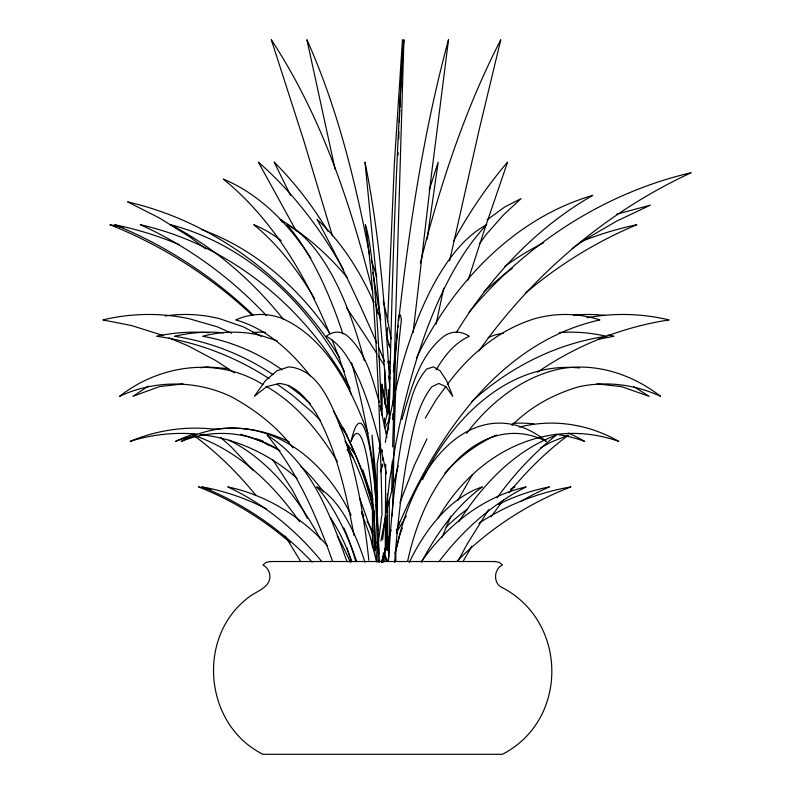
<?xml version="1.0" encoding="UTF-8"?>
<svg xmlns="http://www.w3.org/2000/svg" width="794" height="794" viewBox="0 0 794 794"><rect width="100%" height="100%" fill="white"/><g stroke="black" fill="none" stroke-linecap="round" stroke-linejoin="round"><path stroke-width="1.19" d="M391.829 489.213L392.325 461.344M392.266 515.822C394.648 450.545 393.417 384.822 401.397 319.922A198.163 6.878 90 0 0 398.38 318.712L395.501 355.494L392.623 446.873M389.139 413.158C391.849 288.609 395.481 164.021 403.908 39.7L393.03 405.009M392.643 419.619L392.802 413.515M384.822 561.199L385.189 548.853M387.065 338.8L387.432 327.644M387.631 321.451L394.35 163.832L402.469 39.7L399.878 107.448M399.322 122.038L399.779 109.88M398.102 155.038L398.191 152.587M398.687 139.119L398.955 131.764M383.303 562.033L383.631 555.879M387.095 515.614L385.269 550.57L385.686 464.162M388.415 561.418C390.896 519.137 395.045 476.896 402.588 435.191C408.265 412.622 410.826 387.075 426.815 368.972L433.464 366.858L440.094 370.788L446.575 380.673L452.779 396.335L445.841 386.628L438.754 383.452L431.668 386.877C415.064 408.662 412.116 437.206 406.24 463.15C400.791 496.012 397.04 529.141 394.648 562.36M388.296 429.018L389.586 410.716M382.609 539.721L389.586 480.559L395.293 446.605A453.771 173.231 -90 0 1 486.692 224.702A365.25 139.436 -90 0 0 395.611 390.261M393.377 371.8L397.466 331.465M397.873 327.793L398.151 325.351M398.697 320.448C409.406 225.982 423.559 131.566 448.511 39.7L431.35 175.553L413.118 332.507M394.598 363.334L394.886 360.952M378.391 542.044L381.567 516.467M427.122 239.123L438.179 162.095L429.187 190.163M380.703 444.442L377.21 463.765L377.21 510.889M380.951 541.051L385.08 518.422M374.361 550.57L375.959 542.054M436.095 324.091L443.717 288.162M449.632 260.72L479.129 129.938L500.796 39.7C464.48 110.277 439.747 186.193 420.334 262.973M381.735 562.341L391.085 529.935M379.036 448.898L380.118 444.164M384.217 426.318L389.517 403.362M402.092 419.45L402.647 417.048C411.61 388.067 419.391 354.372 445.126 335.386A178.114 59.947 90 0 1 469.314 336.299C454.446 342.819 444.193 356.288 436.104 369.875M376.138 546.987L375.016 550.57L375.016 546.868M375.681 545.915L374.163 550.57L374.163 511.008M386.162 512.467L398.221 465.75M396.613 533.637L399.581 521.688M394.955 553.636L399.789 534.977L402.33 528.05M381.835 452.382L382.46 450.029M386.519 434.745L387.77 430.05M468.152 280.113L484.003 231.094L507.594 162.095C486.762 186.362 468.917 213.06 453.523 241.068M441.98 537.528L450.903 516.07M380.465 471.924L382.768 464.897M399.908 502.82L414.339 465.413L426.904 438.943M396.375 530.461C434.378 439.787 497.481 342.611 599.907 319.922A198.163 148.488 90 0 0 534.749 318.712C498.999 329.609 469.165 354.749 447.34 384.544M457.84 500.369L472.341 474.762M386.291 433.365L388.772 427.857M422.497 479.685C450.655 420.036 508.349 360.794 579.461 367.93M416.324 358.213C451.985 284.887 512.596 218.707 592.79 195.374C535.871 227.828 490.116 277.185 456.193 332.805M457.82 561.427L467.11 544.178L488.608 509.708M384.832 427.956L390.053 418.369M463.001 561.586L471.854 546.222M396.424 532.705L406.25 515.981M425.256 418.11L436.372 399.372L445.871 386.519M458.843 521.688C482.444 484.836 514.323 450.684 556.197 435.191C533.717 453.146 514.006 474.435 497.163 497.719M478.941 350.908C532.814 274.625 606.229 211.968 691.137 172.735C604.174 192.922 525.956 243.976 468.996 312.27M491.049 516.765L503.317 500.101M479.417 243.867L486.434 234.26L503.406 214.976L521.072 198.629L504.746 206.966L487.02 219.928M509.212 492.578C526.521 471.16 546.252 451.657 568.355 435.191L551.215 442.06L540.704 447.826M466.574 433.365C489.809 402.915 521.37 377.398 559.413 368.972C595.381 362.163 632.143 374.182 660.598 396.335C634.892 384.445 606.08 380.703 578.34 386.877C553.567 394.281 530.134 406.826 512.001 425.475M471.844 401.496C509.133 367.543 556.048 343.633 606.14 336.289A178.114 165.777 90 0 0 559.174 332.587M484.062 291.626L504.408 274.049L512.309 268.372M572.117 248.512L584.086 240.116L616.561 221.189L650.375 205.15L616.859 214.152M148.339 386.122L132.846 396.335L159.435 386.628L183.017 383.869M537.568 372.148C576.752 345.162 621.99 327.108 669.034 319.922A198.163 197.924 -90 0 0 586.945 317.769M488.161 337.589L493.729 335.386A178.114 117.79 -90 0 1 503.436 333.182M598.16 339.227L613.98 336.289A178.114 171.484 -90 0 0 607.986 335.048M200.763 367.791L206.807 366.858L228.632 368.664M269.891 561.517L266.03 562.43L262.983 564.971C267.171 567.194 269.91 571.74 269.92 576.474C269.881 588.017 255.966 591.232 248.76 597.247C195.969 636.689 203.969 724.991 262.983 754.3L502.384 754.3C569.397 719.801 567.859 619.886 500.418 586.706C493.124 581.347 494.245 568.921 502.384 564.971L499.337 562.43L495.476 561.517L269.891 561.517L271.22 561.616M494.156 561.616L495.476 561.517M389.467 550.57L387.78 539.721M596.989 383.869L621.504 386.628L649.135 396.335L633.701 386.549M277.235 340.834L260.531 335.386A178.114 143.198 -90 0 0 202.748 336.299C231.233 341.291 258.417 352.953 281.92 369.756M163.485 335.614L131.695 325.59L102.863 319.922A198.163 196.594 90 0 1 189.141 318.712L217.397 326.86L231.679 333.262M169.062 337.926L188.029 345.797L215.214 360.238L234.458 372.813M228.92 440.094C270.198 460.619 298.842 499.486 320.429 539.076M261.315 336.378L243.46 326.86L219.68 318.722A198.163 165.41 90 0 0 165.142 315.992M262.953 384.624C218.36 356.407 160.09 364.406 119.596 396.335C154.85 379.77 196.406 379.989 231.52 396.831C254.993 409.694 276.769 426.289 292.926 447.816M266.099 386.37C296.599 403.67 319.248 432.005 337.351 461.522M269.166 378.669C235.302 356.665 196.813 341.847 156.775 336.289A178.114 176.476 90 0 1 209.03 332.755M273.047 374.689C243.619 354.789 209.735 341.668 174.63 336.289A178.114 164.219 90 0 1 223.749 332.805M277.205 384.227L292.142 395.005L312.092 412.036L320.677 420.631M205.765 248.859L190.203 237.188L159.554 218.082L127.636 201.884C215.829 222.171 292.629 281.344 339.753 357.955M287.944 385.189L300.589 395.005L310.315 403.928M265.285 442.764L268.918 445.603M220.692 437.514L231.143 446.794L253.276 470.534M347.097 449.702L353.717 458.356M310.772 376.545C291.398 351.583 266.844 328.706 235.778 319.922A198.163 107.379 90 0 1 282.902 318.712C328.388 339.782 351.008 389.07 368.039 433.375M339.514 425.266L346.849 434.864M344.973 441.256L355.315 454.615M255.896 495.396C237.753 472.767 216.792 452.342 193.379 435.191C237.773 450.129 273.215 483.854 299.537 521.688M272.818 459.786L292.291 489.759L307.407 518.422M285.235 536.029L300.737 561.586M310.92 258.229C289.324 224.95 260.531 194.57 223.332 179.077C272.769 219.293 305.849 275.865 329.798 334.105M383.81 364.724L381.626 361.191A1419.751 1271.69 90 0 0 378.351 355.99M327.902 231.193C312.786 206.152 294.862 182.779 274.158 162.095L290.495 195.284M333.758 411.649C349.946 439.251 362.104 469.006 372.843 499.079M361.439 511.793L363.88 515.981M366.927 521.201L373.031 531.662M343.455 269.573C321.123 229.506 292.966 192.376 258.368 162.095L296.202 230.955M384.663 554.817L387.422 560.356M380.872 406.26L381.864 408.493M385.001 556.733L386.916 561.308M332.061 339.862L339.763 359.454L351.474 394.866M361.588 513.053L369.676 534.977L376.644 561.805M332.547 561.249C316.776 516.557 297.561 472.043 267.161 435.191C311.288 462.634 330.413 515.018 346.988 561.715M359.682 498.046L372.763 534.977M372.386 509.619L362.6 480.559A453.771 442.318 -90 0 0 345.886 442.179M346.938 547.939L351.494 561.834M373.597 508.448L365.081 480.559A453.771 401.02 -90 0 0 343.326 427.946M332.448 235.957L303.536 139.794L271.3 39.7C321.451 115.974 350.67 203.8 372.704 291.755M389.12 375.294L390.122 378.758M373.646 508.448L366.223 480.559A453.771 349.132 -90 0 0 362.888 469.899M384.554 548.247L385.398 550.57L385.398 548.098M379.224 402.24C372.346 378.669 366.183 352.079 346.799 335.386A178.114 50.915 -90 0 0 326.255 336.299C342.948 345.321 351.504 363.503 359.285 379.909C372.068 410.002 379.869 441.901 386.38 473.849M380.068 405.655L386.936 437.444M375.036 301.383L377.944 313.412M385.904 544.545L387.502 550.57L387.502 543.205M389.407 361.191L389.933 363.543M335.088 169.142L306.901 39.7C337.569 107.984 355.285 181.221 369.528 254.457M387.075 411.957L381.676 383.998L381.676 412.215M387.968 361.33L390.251 373.259M387.581 414.488L381.845 384.544L381.845 415.024M387.234 539.721L389.288 550.57L389.268 498.642M372.862 272.511L380.475 318.215M381.457 559.959L381.894 562.321M353.916 535.275L353.558 532.893C345.797 491.754 336.517 450.069 316.101 413.108C307.397 399.739 296.48 385.14 279.329 383.452L266.715 386.628L254.348 396.335L265.394 380.673L276.937 370.788L288.738 366.858C321.391 369.577 333.053 409.992 343.723 435.191C356.804 475.755 364.396 517.886 368.833 560.217M388.643 376.842L389.586 383.998L389.586 398.727M388.107 410.955L377.944 293.373L364.992 162.095C379.403 233.337 384.792 306.037 389.437 378.46M387.641 398.161L387.849 401.873M387.988 404.344L388.335 410.538M386.281 521.638L387.293 550.57L387.333 493.689M378.083 562.251L375.314 489.759L372.068 435.191L375.85 476.618L379.383 562.162M388.316 389.497L388.782 413.009M395.809 561.308L395.809 551.542A189.339 109.433 -90 0 1 546.302 441.375A197.111 113.919 90 0 0 407.54 561.527M389.467 532.03L389.467 545.627M388.832 546.272L388.832 557.299M384.812 369.696L384.812 404.364M383.323 552.773L383.323 561.388M382.549 556.078L382.549 562.202M378.738 553.984L378.738 551.542A189.339 20.098 90 0 0 378.401 542.808M374.302 511.008L374.302 550.57M372.416 502.691L372.416 547.066M266.556 509.004A245.167 233.942 -90 0 0 202.033 486.901A328.19 313.164 -90 0 1 312.171 562.122M327.604 545.885A245.167 200.584 -90 0 0 227.789 486.901A328.19 268.501 90 0 1 321.858 561.676M364.982 562.261A245.167 85.454 -90 0 0 316.667 486.901A328.19 114.396 90 0 1 356.744 561.676M421.505 562.202A328.19 172.943 -90 0 1 482.365 486.901A245.167 129.194 90 0 0 409.327 562.261M438.953 561.676A328.19 248.81 -90 0 1 526.124 486.901A245.167 185.865 -90 0 0 421.743 561.259M457.344 560.862A328.19 326.443 90 0 1 570.896 486.901A245.167 243.867 90 0 0 478.99 523.186M498.602 504.339A245.167 216.067 -90 0 1 549.428 486.901A328.19 289.234 90 0 0 521.102 501.252M446.159 527.176A245.167 171.226 -90 0 1 467.597 509.004M512.587 487.476A245.167 171.226 -90 0 1 514.82 486.901A328.19 229.208 -90 0 0 510.592 489.293M337.311 535.742A328.19 143.863 -90 0 1 350.303 562.202M290.247 542.63A328.19 319.248 90 0 0 198.53 486.901A245.167 238.488 90 0 1 211.015 489.461M195.225 435.817A197.111 156.785 90 0 0 175.534 441.375A195.88 155.803 90 0 1 194.193 433.931M199.919 434.983A197.111 156.785 90 0 1 204.644 434.318M256.541 438.953A197.111 156.785 90 0 1 263.429 441.266M213.189 429.534A195.88 155.803 90 0 1 289.205 441.871M512.745 423.351A189.339 150.602 90 0 1 533.876 423.917M568.296 433.067A189.339 150.602 90 0 1 584.642 441.375A197.111 156.785 -90 0 0 555.532 434.318M519.306 427.093A189.339 157.351 -90 0 1 618.764 441.375A197.111 163.812 90 0 0 438.06 518.224M444.739 473.214A189.339 157.351 -90 0 1 490.047 438.089M491.119 437.554A189.339 157.351 -90 0 1 496.528 434.993M376.009 501.669A189.339 20.098 90 0 0 351.107 441.375A197.111 20.922 -90 0 1 376.584 561.527M376.207 504.22A189.339 20.098 90 0 1 376.773 512.398M377.448 523.325A189.339 20.098 90 0 1 377.835 530.61M278.783 449.801A197.111 143.198 -90 0 0 181.34 441.375A195.88 142.305 -90 0 1 351.097 515.147M300.777 466.267A197.111 143.198 -90 0 1 323.446 491.933M343.901 527.941A197.111 143.198 -90 0 1 355.633 561.06M197.279 434.179A197.111 181.965 -90 0 0 130.127 441.375A195.88 180.833 90 0 1 216.881 429.494M200.832 434.556A197.111 181.965 -90 0 1 297.115 478.484M330.413 517.539A197.111 181.965 -90 0 1 351.603 561.06M240.642 434.328A195.88 180.833 90 0 1 280.034 450.843M382.053 515.614A453.771 28.495 -90 0 0 365.329 224.702A357.945 22.48 90 0 1 381.328 411.094M342.929 334.026A453.771 157.43 -90 0 0 286.991 224.702A357.945 124.182 90 0 1 364.307 360.655M351.623 362.789A453.771 157.43 -90 0 1 375.234 480.559M376.028 486.524A453.771 157.43 -90 0 1 377.537 498.572M283.508 319.516A453.771 349.132 -90 0 0 170.531 224.702A365.25 281.026 90 0 1 344.487 371.433M350.114 388.385A365.25 322.791 90 0 0 140.29 224.702A453.771 401.02 -90 0 1 266.397 315.565M253.236 315.069A453.771 442.318 -90 0 0 114.664 224.702A365.25 356.03 -90 0 1 179.384 244.721M251.966 315.069A453.771 453.463 -90 0 0 109.9 224.702A365.25 365.002 -90 0 1 123.219 227.63M202.133 229.813A365.25 269.722 90 0 1 329.331 332.537M314.672 298.872A453.771 223.054 -90 0 0 253.762 224.702A365.25 179.543 90 0 1 281.175 240.572M384.395 418.061A365.25 49.843 90 0 1 384.802 424.085M504.855 266.377A365.25 289.214 -90 0 1 543.523 242.875M580.295 241.942A365.25 347.871 90 0 1 636.867 224.702A453.771 432.184 -90 0 0 525.449 293.155M381.914 466.525A365.25 139.436 -90 0 1 382.232 464.083M382.718 460.431A365.25 139.436 -90 0 1 383.045 457.999M385.378 442.377A365.25 139.436 -90 0 1 394.221 396.256M373.607 301.998A291.239 173.241 90 0 0 317.084 219.422A1419.751 844.498 90 0 1 376.862 343.246M376.445 308.648A291.239 173.241 90 0 1 380.931 320.012M386.251 335.197A291.239 173.241 90 0 1 390.023 347.415A291.239 260.869 -90 0 0 388.524 344.05M347.117 277.503A291.239 260.869 -90 0 0 280.193 219.422A1419.751 1271.69 90 0 1 282.485 222.241M378.768 347.712A1419.751 844.498 90 0 1 384.445 361.191M346.631 307.973A1419.751 1271.69 90 0 1 377.041 353.926M371.175 259.896A291.239 94.337 90 0 1 376.822 277.136M383.244 300.906A291.239 94.337 90 0 1 391.045 338.899M573.486 315.228A198.163 169.499 -90 0 1 605.494 315.486M252.74 332.597A178.114 112.311 90 0 1 265.583 332.339"/></g></svg>
